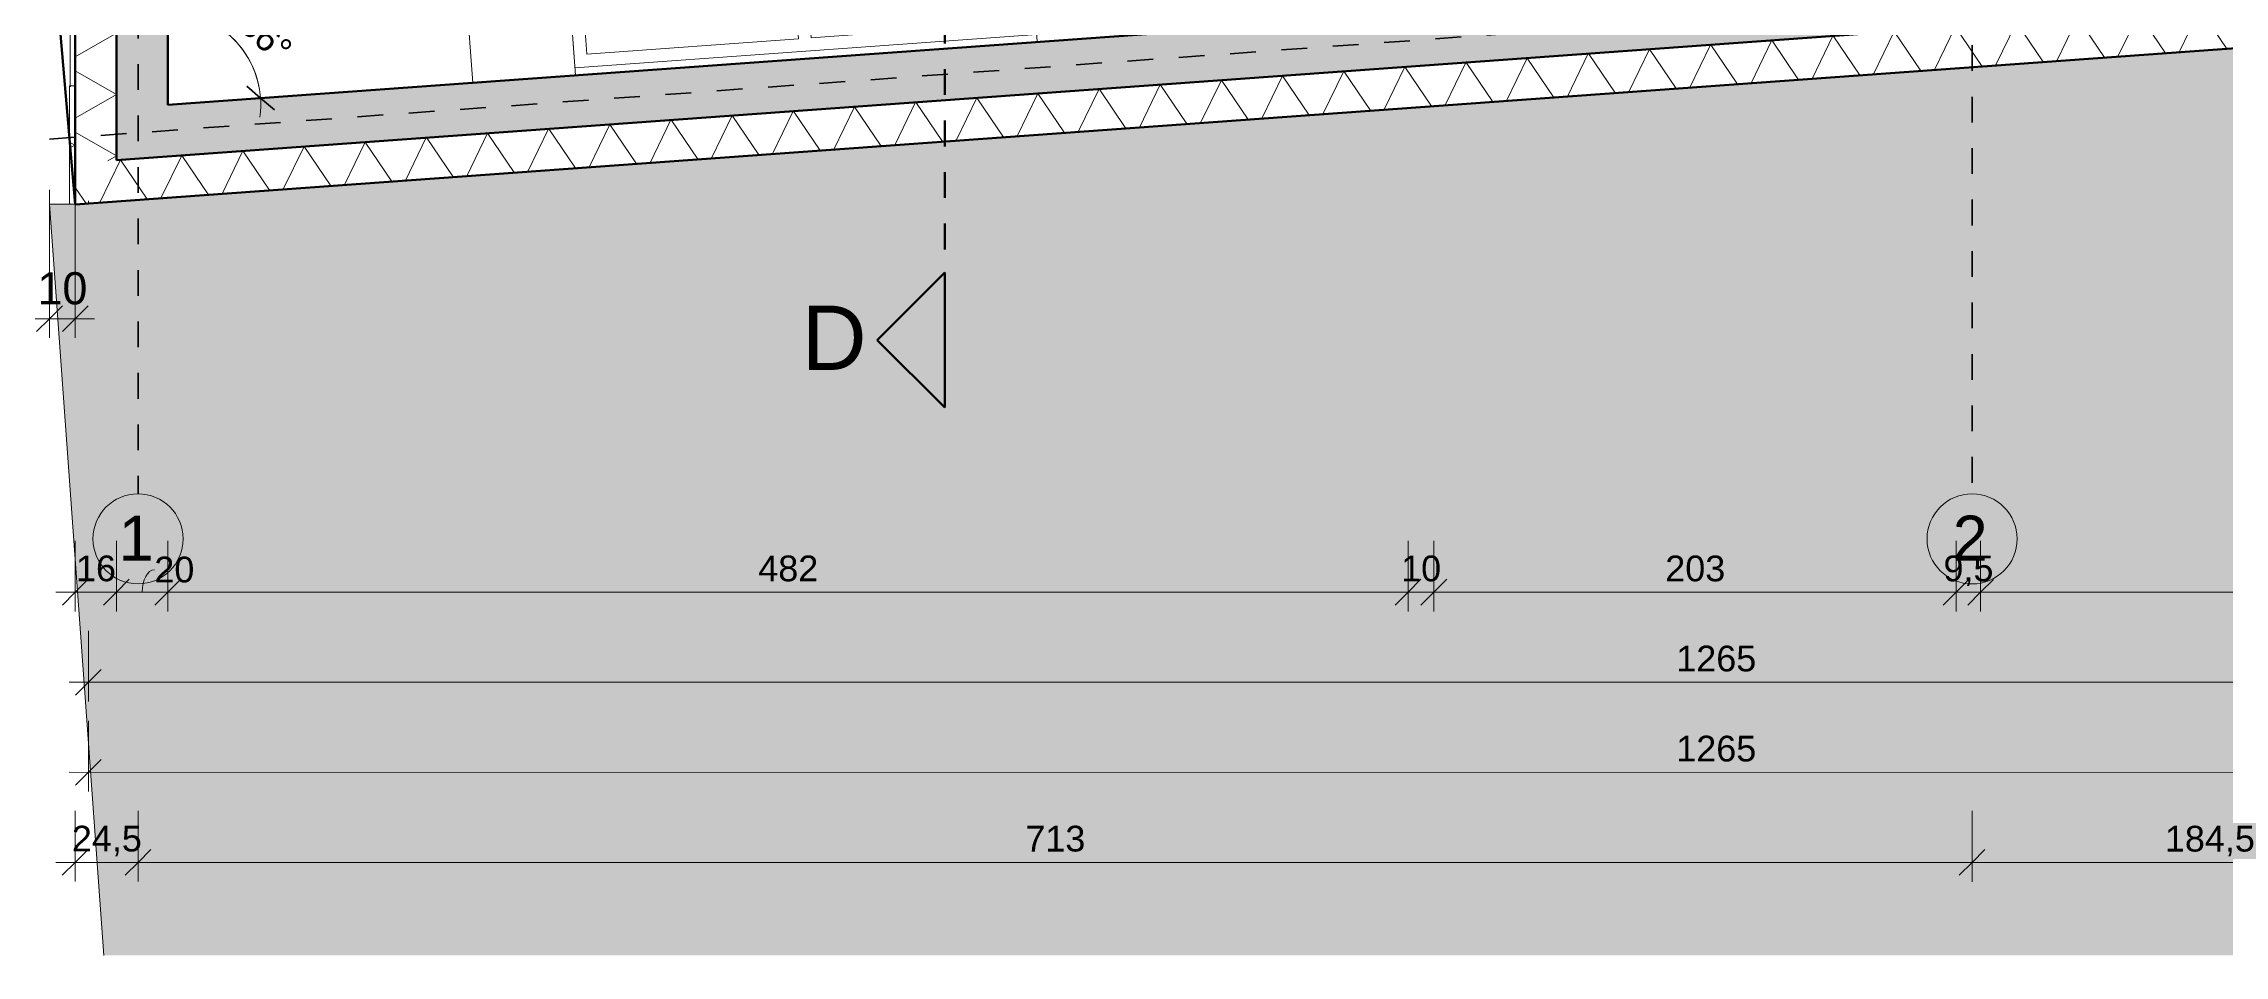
# Model space of a CAD drawing. Header units: metres. Extents: x -67.4 to -27.2, y 43.9 to 89.6.
# Drawn here: x -54.47 to -46, y 44.73 to 48.28 of the extents above; entities that cross this region are included whole.
import ezdxf

# ---------------------------------------------------------------- set-up
doc = ezdxf.new("R2010")
doc.units = ezdxf.units.M
doc.linetypes.add('Achse', pattern=[0.009, 0.005, -0.002, 0, -0.002])
doc.linetypes.add('Strich Punkt Mittel', pattern=[0.015875, 0.00635, -0.004763, 0, -0.004763])
for name, color, linetype, lineweight in [('A-DETL-GENF_', 92, 'Continuous', 13), ('A_2D', 7, 'Continuous', 13), ('A_Bemassung-50_', 4, 'Continuous', 9), ('A_Bemassung_', 4, 'Continuous', 9), ('A_Beschriftung_', 7, 'Continuous', 9), ('A_Grundstuecksgrenze', 5, 'Continuous', 70), ('A_Moebel', 6, 'Continuous', 13), ('A_Raeume_', 7, 'Continuous', 5), ('A_Raster_', 1, 'Continuous', 9), ('A_Waende', 7, 'Continuous', 13), ('G-ANNO-SYMB_', 111, 'Continuous', 9)]:
    doc.layers.add(name, color=color, linetype=linetype, lineweight=lineweight)
doc.styles.add('Arial_1', font='arial.ttf', dxfattribs={"height": 0.175})
doc.styles.add('Arial_4', font='arial.ttf', dxfattribs={"height": 0.125})
doc.styles.add('Arial_5', font='arial.ttf', dxfattribs={"height": 0.1})
doc.styles.add('Arial_8', font='arial.ttf', dxfattribs={"height": 0.25})
doc.dimstyles.new('WGA-Bemaßung', dxfattribs={"dimscale": 0.3048, "dimtxt": 0.102026, "dimasz": 0.328084, "dimexe": 0.246063, "dimexo": 0.0625, "dimgap": 0.04101, "dimtad": 1, "dimdec": 1, "dimlfac": 100, "dimrnd": 0.5, "dimdsep": 46, "dimtxsty": 'Arial_5', "dimblk1": 'OBLIQUE', "dimblk2": 'OBLIQUE', "dimsah": 1, "dimcen": 0.09, "dimdle": 0.246063, "dimazin": 2, "dimtfac": 1, "dimtdec": 4, "dimtix": 1, "dimtmove": 0, "dimatfit": 3, "dimfxl": 0.656168, "dimfxlon": 1, "dimtvp": 1, "dimtolj": 1, "dimtzin": 0, "dimarcsym": 2})
doc.dimstyles.new('WGA-Bemaßung_1', dxfattribs={"dimscale": 0.3048, "dimtxt": 0.102026, "dimasz": 0.328084, "dimexe": 0.246063, "dimexo": 0.246063, "dimgap": 0.04101, "dimtad": 1, "dimdec": 1, "dimlfac": 100, "dimrnd": 0.1, "dimdsep": 46, "dimtxsty": 'Arial_5', "dimblk1": 'OBLIQUE', "dimblk2": 'OBLIQUE', "dimsah": 1, "dimcen": 0.09, "dimdle": 0.246063, "dimazin": 2, "dimtfac": 1, "dimtdec": 4, "dimtix": 1, "dimtmove": 0, "dimatfit": 3, "dimfxl": 1, "dimtvp": 1, "dimtolj": 1, "dimtzin": 0, "dimarcsym": 2})
doc.dimstyles.new('WGA-Bemaßung_3', dxfattribs={"dimscale": 0.3048, "dimtxt": 0.102026, "dimasz": 0.328084, "dimexe": 0.246063, "dimexo": 0.0625, "dimgap": 0.04101, "dimtad": 1, "dimdec": 1, "dimlfac": 100, "dimrnd": 0.5, "dimdsep": 46, "dimtxsty": 'Arial_5', "dimblk1": 'OBLIQUE', "dimblk2": 'OBLIQUE', "dimsah": 1, "dimcen": 0.09, "dimdle": 0.246063, "dimazin": 2, "dimtfac": 1, "dimtdec": 4, "dimtix": 1, "dimtmove": 1, "dimatfit": 3, "dimfxl": 0.656168, "dimfxlon": 1, "dimtvp": 1, "dimtolj": 1, "dimtzin": 0, "dimarcsym": 2})
doc.dimstyles.new('zulässige_Gebäudehöhe', dxfattribs={"dimscale": 0.3048, "dimtxt": 0.127532, "dimasz": 0.328084, "dimexe": 0.246063, "dimexo": 0.0625, "dimgap": 0.04101, "dimtad": 1, "dimdec": 1, "dimlfac": 100, "dimrnd": 0.1, "dimdsep": 46, "dimtxsty": 'Arial_4', "dimblk1": 'OBLIQUE', "dimblk2": 'OBLIQUE', "dimsah": 1, "dimcen": 0.09, "dimdle": 0.246063, "dimazin": 2, "dimtfac": 1, "dimtdec": 4, "dimtix": 1, "dimtmove": 0, "dimatfit": 3, "dimfxl": 1.64042, "dimfxlon": 1, "dimtvp": 1, "dimtolj": 1, "dimtzin": 0, "dimarcsym": 2})
pattern_1 = [(45, (0, 0), (-0.08980256, 0.08980256), []), (45, (0.0898, 0), (-0.08980256, 0.08980256), [0.0635, -0.03175])]

# ---------------------------------------------------------------- blocks, each defined once
blk = doc.blocks.new('Moeb_Bett - Doppelbett 180x210-V53-263_PP_02OG_BT2')
at = {"layer": 'A_Moebel', "color": 8}
for p, q in [((-0.9, 1.05), (0.9, 1.05)), ((-0.9, -1.0489), (-0.9, 1.05)), ((0.9, 1.05), (0.9, -1.0489)), ((-0.025, 1), (-0.85, 1)), ((-0.85, 1), (-0.85, -0.27)), ((-0.025, -0.52), (-0.025, 1)), ((0.85, 1), (0.025, 1)), ((0.025, 1), (0.025, -0.52)), ((0.85, -0.27), (0.85, 1)), ((-0.6, -0.27), (-0.85, -0.27)), ((-0.85, -0.27), (-0.6, -0.52)), ((-0.6, -0.52), (-0.6, -0.27)), ((0.6, -0.27), (0.85, -0.27)), ((0.6, -0.52), (0.6, -0.27)), ((0.85, -0.27), (0.6, -0.52)), ((-0.025, -0.57), (-0.85, -0.57)), ((-0.85, -0.57), (-0.85, -0.97)), ((-0.85, -0.57), (0.85, -0.57)), ((-0.6, -0.52), (-0.025, -0.52)), ((-0.025, -0.97), (-0.025, -0.57)), ((0.025, -0.52), (0.6, -0.52)), ((0.85, -0.57), (0.025, -0.57)), ((0.025, -0.57), (0.025, -0.97)), ((0.85, -0.97), (0.85, -0.57)), ((-0.9, -0.65), (-1.3, -0.65)), ((-1.3, -0.65), (-1.3, -1.0489)), ((-1.3, -1.0489), (-1.3, -0.65)), ((-1.3, -0.65), (-0.9, -0.65)), ((-0.9, -1.0489), (-0.9, -0.65)), ((-0.9, -0.65), (-0.9, -1.0489)), ((1.3, -0.65), (0.9, -0.65)), ((0.9, -0.65), (0.9, -1.0489)), ((0.9, -1.0489), (0.9, -0.65)), ((0.9, -0.65), (1.3, -0.65)), ((1.3, -1.0489), (1.3, -0.65)), ((1.3, -0.65), (1.3, -1.0489)), ((-0.85, -0.97), (-0.025, -0.97)), ((0.025, -0.97), (0.85, -0.97)), ((-0.9, -1.02), (0.9, -1.02))]:
    blk.add_line(p, q, dxfattribs=at)
blk = doc.blocks.new('Family - ___-3180367-263_PP_02OG_BT2')
at = {"layer": 'A_Grundstuecksgrenze'}
for p, q in [((-20.9804, 98.8097), (-31.8179, 64.901)), ((-31.8179, 64.901), (-19.6942, 60.8437))]:
    blk.add_line(p, q, dxfattribs=at)
blk = doc.blocks.new('Dtai_Fluchtlinie_Grenzlinie - Dtai_Grenzlinie-5920249-263_PP_02OG_BT2')
at = {"layer": 'A-DETL-GENF_', "lineweight": 70}
blk.add_line((0.45, 0), (2.45, 0), dxfattribs=at)
blk = doc.blocks.new('Raster - BS_Achse-112124-263_PP_02OG_BT2')
at = {"layer": 'A_Beschriftung_'}
blk.add_circle((0, 0), 0.0035, dxfattribs=at)
blk = doc.blocks.new('DIMBLOCK10-263_PP_02OG_BT2')
at = {"layer": 'A_Bemassung-50_', "transparency": 16777216}
for p, q in [((-46.9771, 45.0947), (-46.9771, 45.2947)), ((-45.1313, 45.0947), (-45.1313, 45.2947)), ((-45.1313, 45.0947), (-46.9771, 45.0947)), ((-46.9771, 45.0947), (-46.9771, 45.0197)), ((-45.1313, 45.0947), (-45.1313, 45.0197))]:
    blk.add_line(p, q, dxfattribs=at)
at = {"layer": 'A_Bemassung-50_', "lineweight": 35, "transparency": 16777216}
for p, q in [((-46.9771, 45.0947), (-47.0271, 45.0448)), ((-46.9771, 45.0947), (-46.9271, 45.1447)), ((-45.1313, 45.0947), (-45.1813, 45.0447)), ((-45.1313, 45.0947), (-45.0813, 45.1447))]:
    blk.add_line(p, q, dxfattribs=at)
at = {"layer": 'A_Bemassung-50_', "color": 0, "transparency": 16777216, "insert": (-46.2277, 45.237), "char_height": 0.1, "width": 0.416266, "attachment_point": 1, "rotation": 359.99828, "line_spacing_factor": 0.941778, "style": 'Arial_5'}
blk.add_mtext('184,5', dxfattribs=at)
blk = doc.blocks.new('_Oblique')
at = {"color": 0, "linetype": 'ByBlock', "lineweight": -2}
blk.add_line((-0.5, -0.5), (0.5, 0.5), dxfattribs=at)
blk = doc.blocks.new('DIMBLOCK11-263_PP_02OG_BT2')
at = {"layer": 'A_Bemassung-50_', "transparency": 16777216}
for p, q in [((-54.1049, 45.095), (-54.1049, 45.295)), ((-46.9771, 45.0947), (-46.9771, 45.2947)), ((-46.9771, 45.0947), (-54.1049, 45.095)), ((-54.1049, 45.095), (-54.1049, 45.02)), ((-46.9771, 45.0947), (-46.9771, 45.0197))]:
    blk.add_line(p, q, dxfattribs=at)
at = {"layer": 'A_Bemassung-50_', "lineweight": 35, "transparency": 16777216}
for p, q in [((-54.1049, 45.095), (-54.1549, 45.045)), ((-54.1049, 45.095), (-54.0549, 45.145)), ((-46.9771, 45.0947), (-47.0271, 45.0448)), ((-46.9771, 45.0947), (-46.9271, 45.1447))]:
    blk.add_line(p, q, dxfattribs=at)
at = {"layer": 'A_Bemassung-50_', "color": 0, "transparency": 16777216, "insert": (-50.6564, 45.2372), "char_height": 0.1, "width": 0.276883, "attachment_point": 1, "rotation": 359.99828, "line_spacing_factor": 0.941778, "style": 'Arial_5'}
blk.add_mtext('713', dxfattribs=at)
blk = doc.blocks.new('DIMBLOCK12-263_PP_02OG_BT2')
at = {"layer": 'A_Bemassung-50_', "transparency": 16777216}
for p, q in [((-54.3491, 45.095), (-54.3491, 45.295)), ((-54.1049, 45.095), (-54.1049, 45.295)), ((-54.1049, 45.095), (-54.4241, 45.095)), ((-54.3491, 45.095), (-54.3491, 45.02)), ((-54.1049, 45.095), (-54.1049, 45.02))]:
    blk.add_line(p, q, dxfattribs=at)
at = {"layer": 'A_Bemassung-50_', "lineweight": 35, "transparency": 16777216}
for p, q in [((-54.3491, 45.095), (-54.3991, 45.045)), ((-54.3491, 45.095), (-54.2991, 45.145)), ((-54.1049, 45.095), (-54.1549, 45.045)), ((-54.1049, 45.095), (-54.0549, 45.145))]:
    blk.add_line(p, q, dxfattribs=at)
at = {"layer": 'A_Bemassung-50_', "color": 0, "transparency": 16777216, "insert": (-54.362, 45.2373), "char_height": 0.1, "width": 0.323972, "attachment_point": 1, "rotation": 359.99828, "line_spacing_factor": 0.941778, "style": 'Arial_5'}
blk.add_mtext('24,5', dxfattribs=at)
blk = doc.blocks.new('DIMBLOCK14-263_PP_02OG_BT2')
at = {"layer": 'A_Bemassung-50_', "transparency": 16777216}
for p, q in [((-54.2979, 45.445), (-54.2979, 45.645)), ((-41.6479, 45.4446), (-41.6479, 45.6446)), ((-41.6479, 45.4446), (-54.3729, 45.445)), ((-54.2979, 45.445), (-54.2979, 45.37)), ((-41.6479, 45.4446), (-41.6479, 45.3696))]:
    blk.add_line(p, q, dxfattribs=at)
at = {"layer": 'A_Bemassung-50_', "lineweight": 35, "transparency": 16777216}
for p, q in [((-54.2979, 45.445), (-54.3479, 45.395)), ((-54.2979, 45.445), (-54.2479, 45.495)), ((-41.6479, 45.4446), (-41.6979, 45.3946)), ((-41.6479, 45.4446), (-41.5979, 45.4946))]:
    blk.add_line(p, q, dxfattribs=at)
at = {"layer": 'A_Bemassung-50_', "color": 0, "transparency": 16777216, "insert": (-48.1267, 45.5871), "char_height": 0.1, "width": 0.369177, "attachment_point": 1, "rotation": 359.99828, "line_spacing_factor": 0.941778, "style": 'Arial_5'}
blk.add_mtext('1265', dxfattribs=at)
blk = doc.blocks.new('DIMBLOCK33-263_PP_02OG_BT2')
at = {"layer": 'A_Bemassung-50_', "transparency": 16777216}
for p, q in [((-54.449, 47.2076), (-54.449, 47.7076)), ((-54.349, 47.2076), (-54.349, 47.7076)), ((-54.274, 47.2076), (-54.524, 47.2076)), ((-54.449, 47.2076), (-54.449, 47.1326)), ((-54.349, 47.2076), (-54.349, 47.1326))]:
    blk.add_line(p, q, dxfattribs=at)
at = {"layer": 'A_Bemassung-50_', "lineweight": 35, "transparency": 16777216}
for p, q in [((-54.449, 47.2076), (-54.499, 47.1576)), ((-54.449, 47.2076), (-54.399, 47.2576)), ((-54.349, 47.2076), (-54.399, 47.1576)), ((-54.349, 47.2076), (-54.299, 47.2576))]:
    blk.add_line(p, q, dxfattribs=at)
at = {"layer": 'A_Bemassung-50_', "color": 0, "transparency": 16777216, "insert": (-54.4959, 47.3883), "char_height": 0.125, "width": 0.232617, "attachment_point": 1, "rotation": 359.99828, "line_spacing_factor": 0.941778, "style": 'Arial_4'}
blk.add_mtext('10', dxfattribs=at)
blk = doc.blocks.new('DIMBLOCK34-263_PP_02OG_BT2')
at = {"layer": 'A_Bemassung-50_', "lineweight": 35, "transparency": 16777216}
for p, q in [((-53.989, 48.4002), (-54.039, 48.3502)), ((-53.989, 48.4002), (-53.939, 48.4502)), ((-53.6286, 48.0649), (-53.6821, 48.1112)), ((-53.6286, 48.0649), (-53.5751, 48.0186))]:
    blk.add_line(p, q, dxfattribs=at)
at = {"layer": 'A_Bemassung-50_', "transparency": 16777216}
for p, q in [((-53.989, 48.4002), (-53.989, 48.4752)), ((-53.989, 48.4002), (-53.989, 48.3252)), ((-53.6286, 48.0649), (-53.7034, 48.0595)), ((-53.6286, 48.0649), (-53.5538, 48.0703)), ((-53.6286, 48.0649), (-53.6286, 48.0649))]:
    blk.add_line(p, q, dxfattribs=at)
for start, end in [(352.24408, 101.89109), (4.13689, 89.99828)]:
    blk.add_arc((-53.989, 48.0388), 0.3613, start, end, dxfattribs=at)
at = {"layer": 'A_Bemassung-50_', "color": 0, "transparency": 16777216, "insert": (-53.7936, 48.545), "char_height": 0.1, "width": 0.484074, "attachment_point": 1, "rotation": 317.06759, "line_spacing_factor": 0.941778, "style": 'Arial_5'}
blk.add_mtext('85,86°', dxfattribs=at)
blk = doc.blocks.new('DIMBLOCK38-263_PP_02OG_BT2')
at = {"layer": 'A_Bemassung-50_', "transparency": 16777216}
for p, q in [((-54.2979, 45.795), (-54.2979, 45.995)), ((-41.6479, 45.7946), (-41.6479, 45.9946)), ((-41.6479, 45.7946), (-54.3729, 45.795)), ((-54.2979, 45.795), (-54.2979, 45.72)), ((-41.6479, 45.7946), (-41.6479, 45.7196))]:
    blk.add_line(p, q, dxfattribs=at)
at = {"layer": 'A_Bemassung-50_', "lineweight": 35, "transparency": 16777216}
for p, q in [((-54.2979, 45.795), (-54.3479, 45.745)), ((-54.2979, 45.795), (-54.2479, 45.845)), ((-41.6479, 45.7946), (-41.6979, 45.7446)), ((-41.6479, 45.7946), (-41.5979, 45.8446))]:
    blk.add_line(p, q, dxfattribs=at)
at = {"layer": 'A_Bemassung-50_', "color": 0, "transparency": 16777216, "insert": (-48.1267, 45.9371), "char_height": 0.1, "width": 0.369177, "attachment_point": 1, "rotation": 359.99828, "line_spacing_factor": 0.941778, "style": 'Arial_5'}
blk.add_mtext('1265', dxfattribs=at)
blk = doc.blocks.new('DIMBLOCK67-263_PP_02OG_BT2')
at = {"layer": 'A_Bemassung-50_', "transparency": 16777216}
for p, q in [((-46.9442, 46.1447), (-46.9442, 46.3447)), ((-40.2189, 46.1445), (-40.2189, 46.3445)), ((-40.2189, 46.1445), (-46.9442, 46.1447)), ((-46.9442, 46.1447), (-46.9442, 46.0697)), ((-40.2189, 46.1445), (-40.2189, 46.0695))]:
    blk.add_line(p, q, dxfattribs=at)
at = {"layer": 'A_Bemassung-50_', "lineweight": 35, "transparency": 16777216}
for p, q in [((-46.9442, 46.1447), (-46.8942, 46.1947)), ((-40.2189, 46.1445), (-40.1689, 46.1945)), ((-46.9442, 46.1447), (-46.9942, 46.0947)), ((-40.2189, 46.1445), (-40.2689, 46.0945))]:
    blk.add_line(p, q, dxfattribs=at)
at = {"layer": 'A_Bemassung-50_', "color": 0, "transparency": 16777216, "insert": (-43.755, 46.287), "char_height": 0.1, "width": 0.416266, "attachment_point": 1, "rotation": 359.99828, "line_spacing_factor": 0.941778, "style": 'Arial_5'}
blk.add_mtext('672,5', dxfattribs=at)
blk = doc.blocks.new('DIMBLOCK68-263_PP_02OG_BT2')
at = {"layer": 'A_Bemassung-50_', "transparency": 16777216}
for p, q in [((-47.0392, 46.1448), (-47.0392, 46.3448)), ((-46.9442, 46.1447), (-46.9442, 46.3447)), ((-46.9442, 46.1447), (-47.0392, 46.1448)), ((-47.0392, 46.1448), (-47.0392, 46.0698)), ((-46.9442, 46.1447), (-46.9442, 46.0697))]:
    blk.add_line(p, q, dxfattribs=at)
at = {"layer": 'A_Bemassung-50_', "lineweight": 35, "transparency": 16777216}
for p, q in [((-47.0392, 46.1448), (-46.9892, 46.1947)), ((-46.9442, 46.1447), (-46.8942, 46.1947)), ((-47.0392, 46.1448), (-47.0892, 46.0948)), ((-46.9442, 46.1447), (-46.9942, 46.0947))]:
    blk.add_line(p, q, dxfattribs=at)
at = {"layer": 'A_Bemassung-50_', "color": 0, "transparency": 16777216, "insert": (-47.0882, 46.2871), "char_height": 0.1, "width": 0.231677, "attachment_point": 1, "rotation": 359.99828, "line_spacing_factor": 0.941778, "style": 'Arial_5'}
blk.add_mtext('9,5', dxfattribs=at)
blk = doc.blocks.new('DIMBLOCK69-263_PP_02OG_BT2')
at = {"layer": 'A_Bemassung-50_', "transparency": 16777216}
for p, q in [((-49.069, 46.1448), (-49.069, 46.3448)), ((-47.0392, 46.1448), (-47.0392, 46.3448)), ((-47.0392, 46.1448), (-49.069, 46.1448)), ((-49.069, 46.1448), (-49.069, 46.0698)), ((-47.0392, 46.1448), (-47.0392, 46.0698))]:
    blk.add_line(p, q, dxfattribs=at)
at = {"layer": 'A_Bemassung-50_', "lineweight": 35, "transparency": 16777216}
for p, q in [((-49.069, 46.1448), (-49.019, 46.1948)), ((-47.0392, 46.1448), (-46.9892, 46.1947)), ((-49.069, 46.1448), (-49.119, 46.0948)), ((-47.0392, 46.1448), (-47.0892, 46.0948))]:
    blk.add_line(p, q, dxfattribs=at)
at = {"layer": 'A_Bemassung-50_', "color": 0, "transparency": 16777216, "insert": (-48.1695, 46.2871), "char_height": 0.1, "width": 0.276883, "attachment_point": 1, "rotation": 359.99828, "line_spacing_factor": 0.941778, "style": 'Arial_5'}
blk.add_mtext('203', dxfattribs=at)
blk = doc.blocks.new('DIMBLOCK70-263_PP_02OG_BT2')
at = {"layer": 'A_Bemassung-50_', "transparency": 16777216}
for p, q in [((-49.169, 46.1448), (-49.169, 46.3448)), ((-49.069, 46.1448), (-49.069, 46.3448)), ((-49.069, 46.1448), (-49.169, 46.1448)), ((-49.169, 46.1448), (-49.169, 46.0698)), ((-49.069, 46.1448), (-49.069, 46.0698))]:
    blk.add_line(p, q, dxfattribs=at)
at = {"layer": 'A_Bemassung-50_', "lineweight": 35, "transparency": 16777216}
for p, q in [((-49.169, 46.1448), (-49.119, 46.1948)), ((-49.069, 46.1448), (-49.019, 46.1948)), ((-49.169, 46.1448), (-49.219, 46.0948)), ((-49.069, 46.1448), (-49.119, 46.0948))]:
    blk.add_line(p, q, dxfattribs=at)
at = {"layer": 'A_Bemassung-50_', "color": 0, "transparency": 16777216, "insert": (-49.196, 46.2871), "char_height": 0.1, "width": 0.184588, "attachment_point": 1, "rotation": 359.99828, "line_spacing_factor": 0.941778, "style": 'Arial_5'}
blk.add_mtext('10', dxfattribs=at)
blk = doc.blocks.new('DIMBLOCK71-263_PP_02OG_BT2')
at = {"layer": 'A_Bemassung-50_', "transparency": 16777216}
for p, q in [((-53.989, 46.145), (-53.989, 46.345)), ((-49.169, 46.1448), (-49.169, 46.3448)), ((-49.169, 46.1448), (-53.989, 46.145)), ((-53.989, 46.145), (-53.989, 46.07)), ((-49.169, 46.1448), (-49.169, 46.0698))]:
    blk.add_line(p, q, dxfattribs=at)
at = {"layer": 'A_Bemassung-50_', "lineweight": 35, "transparency": 16777216}
for p, q in [((-53.989, 46.145), (-53.939, 46.195)), ((-49.169, 46.1448), (-49.119, 46.1948)), ((-53.989, 46.145), (-54.039, 46.095)), ((-49.169, 46.1448), (-49.219, 46.0948))]:
    blk.add_line(p, q, dxfattribs=at)
at = {"layer": 'A_Bemassung-50_', "color": 0, "transparency": 16777216, "insert": (-51.6944, 46.2872), "char_height": 0.1, "width": 0.276883, "attachment_point": 1, "rotation": 359.99828, "line_spacing_factor": 0.941778, "style": 'Arial_5'}
blk.add_mtext('482', dxfattribs=at)
blk = doc.blocks.new('DIMBLOCK72-263_PP_02OG_BT2')
at = {"layer": 'A_Bemassung-50_', "transparency": 16777216}
for p, q in [((-54.189, 46.145), (-54.189, 46.345)), ((-53.989, 46.145), (-53.989, 46.345)), ((-53.989, 46.145), (-54.189, 46.145)), ((-54.189, 46.145), (-54.189, 46.07)), ((-53.989, 46.145), (-53.989, 46.07))]:
    blk.add_line(p, q, dxfattribs=at)
at = {"layer": 'A_Bemassung-50_', "lineweight": 35, "transparency": 16777216}
for p, q in [((-54.189, 46.145), (-54.139, 46.195)), ((-53.989, 46.145), (-53.939, 46.195)), ((-54.189, 46.145), (-54.239, 46.095)), ((-53.989, 46.145), (-54.039, 46.095))]:
    blk.add_line(p, q, dxfattribs=at)
at = {"layer": 'A_Bemassung-50_', "transparency": 16777216}
blk.add_ellipse((-54.0414, 46.145), major_axis=(0, 0.0865), ratio=0.550389, start_param=0, end_param=1.570796, dxfattribs=at)
at = {"layer": 'A_Bemassung-50_', "color": 0, "transparency": 16777216, "insert": (-54.0414, 46.2828), "char_height": 0.1, "width": 0.184588, "attachment_point": 1, "rotation": 359.99828, "line_spacing_factor": 0.941778, "style": 'Arial_5'}
blk.add_mtext('20', dxfattribs=at)
blk = doc.blocks.new('DIMBLOCK73-263_PP_02OG_BT2')
at = {"layer": 'A_Bemassung-50_', "transparency": 16777216}
for p, q in [((-54.349, 46.145), (-54.349, 46.345)), ((-54.189, 46.145), (-54.189, 46.345)), ((-54.189, 46.145), (-54.424, 46.145)), ((-54.349, 46.145), (-54.349, 46.07)), ((-54.189, 46.145), (-54.189, 46.07))]:
    blk.add_line(p, q, dxfattribs=at)
at = {"layer": 'A_Bemassung-50_', "lineweight": 35, "transparency": 16777216}
for p, q in [((-54.349, 46.145), (-54.299, 46.195)), ((-54.189, 46.145), (-54.139, 46.195)), ((-54.349, 46.145), (-54.399, 46.095)), ((-54.189, 46.145), (-54.239, 46.095))]:
    blk.add_line(p, q, dxfattribs=at)
at = {"layer": 'A_Bemassung-50_', "color": 0, "transparency": 16777216, "insert": (-54.346, 46.2873), "char_height": 0.1, "width": 0.184588, "attachment_point": 1, "rotation": 359.99828, "line_spacing_factor": 0.941778, "style": 'Arial_5'}
blk.add_mtext('16', dxfattribs=at)
blk = doc.blocks.new('Schnitt - 100_Gebaeudeschnitt-1261489-263_PP_02OG_BT2')
at = {"layer": 'G-ANNO-SYMB_'}
blk.add_hatch(color=256, dxfattribs=at).paths.add_polyline_path([(-0.00829, 0), (-0.00305, 0.00525), (0.0022, 0)])
at = {"layer": 'G-ANNO-SYMB_', "lineweight": 70}
for p, q in [((-0.00305, 0.00525), (-0.00829, 0)), ((0.0022, 0), (-0.00305, 0.00525)), ((-0.00829, 0), (0.0022, 0))]:
    blk.add_line(p, q, dxfattribs=at)

msp = doc.modelspace()

# ---------------------------------------------------------------- hatches: boundary and pattern name
at = {"layer": 'A-DETL-GENF_'}
msp.add_hatch(color=253, dxfattribs=at).paths.add_polyline_path([(-41.6362, 44.7336), (-32.3013, 44.7336), (-32.3013, 52.5466), (-33.0402, 52.2443), (-41.5978, 48.5741), (-54.349, 47.6519), (-54.449, 47.6519), (-54.2379, 44.7336), (-41.6841, 44.7336)])
at = {"layer": 'A_Waende', "lineweight": 5}
h = msp.add_hatch(dxfattribs=at)
h.set_pattern_fill('FP_4', color=250, style=0, pattern_type=2)
h.set_pattern_definition(pattern_1)
h.paths.add_polyline_path([(-54.189, 47.8239), (-54.189, 47.8239), (-53.989, 47.8383), (-53.989, 48.6388), (-54.189, 48.6388), (-54.189, 48.2888)])
h.paths.add_polyline_path([(-53.9889, 49.8388), (-53.9889, 52.8313), (-54.1888, 52.8313), (-54.1888, 49.8388), (-53.989, 49.8388)])
h.paths.add_polyline_path([(-53.9888, 52.9663), (-53.9889, 53.2188), (-54.1888, 53.2188), (-54.1888, 52.9663), (-53.9889, 52.9663)])
h.paths.add_polyline_path([(-54.0888, 52.8988), (-54.1888, 52.9663), (-54.1888, 52.8313), (-54.1453, 52.8607)])
h.paths.add_polyline_path([(-53.9888, 52.8313), (-53.9889, 52.9663), (-54.0888, 52.8988), (-53.9889, 52.8314)])
h.paths.add_polyline_path([(-53.9888, 54.4188), (-53.9887, 58.7688), (-54.1887, 58.7688), (-54.1887, 54.4188), (-53.9888, 54.4188)])
h.paths.add_polyline_path([(-53.9887, 59.9688), (-53.9886, 59.9688), (-53.9887, 60.1288), (-54.1886, 60.1288), (-54.1885, 59.9688), (-54.0291, 59.9688)])
h.paths.add_polyline_path([(-53.9886, 60.3288), (-53.9886, 60.3288), (-53.9888, 60.3787), (-54.1886, 60.3787), (-54.1885, 60.3288), (-53.9887, 60.3288)])
h = msp.add_hatch(dxfattribs=at)
h.set_pattern_fill('FP_4', color=250, style=0, pattern_type=2)
h.set_pattern_definition(pattern_1)
h.paths.add_polyline_path([(-53.989, 47.8383), (-41.6362, 48.7318), (-41.6841, 48.9288), (-53.989, 48.0388), (-53.989, 47.8439)])
h = msp.add_hatch(dxfattribs=at)
h.set_pattern_fill('FP_2', color=250, angle=-157.36, style=0, pattern_type=2)
h.set_pattern_definition([(184.137, (-47.9932, 48.2723), (0.0148886, -0.205842), []), (244.137, (-47.9932, 48.2723), (0.1857, -0.090023), []), (304.137, (-47.9932, 48.2723), (0.1708203, 0.115815), [])])
h.paths.add_polyline_path([(-54.349, 47.6519), (-41.5978, 48.5741), (-41.6362, 48.7318), (-54.349, 47.8123), (-54.349, 47.6519)])
h = msp.add_hatch(dxfattribs=at)
h.set_pattern_fill('FP_132', color=250, angle=202.64, style=0, pattern_type=2)
h.set_pattern_definition([(89.998, (-54.18923, 48.79334), (-0.20637, 7e-06), []), (149.998, (-54.18923, 48.79334), (-0.10319, -0.17872), []), (209.998, (-54.18923, 48.79334), (0.10318, -0.178725), [])])
h.paths.add_polyline_path([(-54.349, 47.8123), (-54.189, 47.8239), (-54.189, 48.7138), (-54.349, 48.7138), (-54.349, 47.8239)])
h = msp.add_hatch(dxfattribs=at)
h.set_pattern_fill('FP_144', color=250, angle=202.64, style=0, pattern_type=2)
h.set_pattern_definition([(90, (-54.35083, 47.8819), (-0.20638, -8e-15), []), (150, (-54.35083, 47.8819), (-0.10318, -0.17872), []), (210, (-54.35083, 47.8819), (0.10319, -0.17872), [])])
h.paths.add_polyline_path([(-54.3706, 47.6519), (-54.3506, 47.6519), (-54.3506, 48.1119), (-54.3706, 48.1119), (-54.3706, 47.6519)])

# ---------------------------------------------------------------- linework, layer by layer
at = {"layer": 'A_2D'}
for p, q in [((-41.5978, 48.5741), (-54.349, 47.6519)), ((-54.349, 47.6519), (-54.449, 47.6519)), ((-54.449, 47.6519), (-54.2379, 44.7336))]:
    msp.add_line(p, q, dxfattribs=at)
at = {"layer": 'A_2D', "lineweight": 5}
for p, q in [((-54.189, 47.8239), (-54.189, 48.0139)), ((-54.189, 47.8239), (-54.189, 48.0139)), ((-54.2978, 47.6551), (-54.2978, 47.6651))]:
    msp.add_line(p, q, dxfattribs=at)
at = {"layer": 'A_2D', "lineweight": 18}
msp.add_line((-54.449, 47.6519), (-54.2379, 44.7336), dxfattribs=at)
at = {"layer": 'A_Raeume_', "flags": 128}
msp.add_lwpolyline([(-53.989, 48.0388), (-49.169, 48.3875), (-49.169, 48.4412), (-49.1689, 51.0619), (-49.2813, 51.0619), (-49.2813, 51.4738), (-50.444, 51.4739), (-53.9889, 51.474)], close=True, dxfattribs=at)
at = {"layer": 'A_Raster_', "linetype": 'Strich Punkt Mittel', "lineweight": 35}
for p, q in [((-46.9759, 85.8702), (-46.9771, 46.5269)), ((-54.1037, 84.1967), (-54.1049, 46.5271)), ((-56.2438, 47.7755), (-37.1299, 49.158))]:
    msp.add_line(p, q, dxfattribs=at)
at = {"layer": 'A_Waende'}
for p, q in [((-54.369, 48.1119), (-54.3685, 64.3117)), ((-54.349, 48.0799), (-54.3506, 48.0799))]:
    msp.add_line(p, q, dxfattribs=at)
at = {"layer": 'A_Waende', "color": 250, "lineweight": 5}
for p, q in [((-54.349, 48.7138), (-54.349, 47.6519)), ((-54.349, 47.6519), (-41.5978, 48.5741)), ((-54.3506, 48.1119), (-54.3706, 48.1119)), ((-54.3706, 48.1119), (-54.3706, 47.6519)), ((-54.3506, 47.6519), (-54.3506, 48.1119)), ((-54.3706, 47.6519), (-54.3506, 47.6519))]:
    msp.add_line(p, q, dxfattribs=at)
at = {"layer": 'A_Waende', "color": 10, "lineweight": 50}
for p, q in [((-54.189, 47.8239), (-41.6362, 48.7318)), ((-54.189, 48.6388), (-54.189, 47.8239)), ((-53.989, 48.0388), (-53.989, 48.6388)), ((-48.1941, 48.458), (-53.989, 48.0388))]:
    msp.add_line(p, q, dxfattribs=at)
at = {"layer": 'G-ANNO-SYMB_', "linetype": 'Achse', "lineweight": 70}
msp.add_line((-50.9697, 47.277), (-50.9686, 85.3042), dxfattribs=at)

# ---------------------------------------------------------------- block references
at = {"layer": 'A-DETL-GENF_', "rotation": 89.99827587845456}
msp.add_blockref('Dtai_Fluchtlinie_Grenzlinie - Dtai_Grenzlinie-5920249-263_PP_02OG_BT2', (-54.349, 47.2019), dxfattribs=at)
at = {"layer": 'A_Beschriftung_', "xscale": 49.99999999999998, "yscale": 49.99999999999998, "zscale": 49.99999999999998, "rotation": 179.9982758785824}
for p in [(-54.1049, 46.3521), (-46.9771, 46.3519)]:
    msp.add_blockref('Raster - BS_Achse-112124-263_PP_02OG_BT2', p, dxfattribs=at)
at = {"layer": 'A_Grundstuecksgrenze', "rotation": 22.64000000000043}
msp.add_blockref('Family - ___-3180367-263_PP_02OG_BT2', (0, 0), dxfattribs=at)
at = {"layer": 'A_Moebel', "color": 8, "rotation": 4.136894528454247}
msp.add_blockref('Moeb_Bett - Doppelbett 180x210-V53-263_PP_02OG_BT2', (-51.5833, 49.2645), dxfattribs=at)
at = {"layer": 'G-ANNO-SYMB_', "xscale": 49.99999999999998, "yscale": 49.99999999999998, "zscale": 49.99999999999998, "rotation": 89.99827587845492}
msp.add_blockref('Schnitt - 100_Gebaeudeschnitt-1261489-263_PP_02OG_BT2', (-50.9697, 47.277), dxfattribs=at)

# ---------------------------------------------------------------- texts
at = {"layer": 'A_Beschriftung_', "char_height": 0.175, "width": 0.168354, "attachment_point": 1, "style": 'Arial_1'}
for s, insert in [('2', (-47.0524, 46.4423)), ('1', (-54.1802, 46.4425))]:
    msp.add_mtext(s, dxfattribs=dict(at, insert=insert))
at = {"layer": 'G-ANNO-SYMB_', "insert": (-51.5256, 47.2585), "char_height": 0.25, "width": 0.30865, "attachment_point": 1, "style": 'Arial_8'}
msp.add_mtext('D', dxfattribs=at)

# ---------------------------------------------------------------- dimensions: what is measured, and where the dimension line sits
at = {"layer": 'A_Bemassung_'}
dim = msp.add_angular_dim_3p(base=(-53.6851, 48.2343), center=(-53.989, 48.0388), p1=(-53.479, 48.0757), p2=(-53.989, 48.5502), dimstyle='WGA-Bemaßung_1', override={"dimpost": '<>', "dimfxl": 0.696542}, dxfattribs=at)
dim.commit()
dim.dimension.update_dxf_attribs({"geometry": 'DIMBLOCK34-263_PP_02OG_BT2', "text_midpoint": (-53.6996, 48.3499)})
for base, p1, p2, dimstyle, override, picture, middle in [((-54.449, 47.2076), (-54.349, 47.7076), (-54.449, 47.7076), 'zulässige_Gebäudehöhe', {"dimpost": '<>', "dimfxl": 0.1}, 'DIMBLOCK33-263_PP_02OG_BT2', (-54.399, 47.2839)), ((-54.349, 46.145), (-54.189, 46.345), (-54.349, 46.345), 'WGA-Bemaßung', {"dimpost": '<>', "dimfxl": 0.16}, 'DIMBLOCK73-263_PP_02OG_BT2', (-54.269, 46.2085)), ((-53.989, 46.145), (-49.169, 46.3448), (-53.989, 46.345), 'WGA-Bemaßung', {"dimpost": '<>', "dimfxl": 4.82}, 'DIMBLOCK71-263_PP_02OG_BT2', (-51.579, 46.2084)), ((-49.169, 46.1448), (-49.069, 46.3448), (-49.169, 46.3448), 'WGA-Bemaßung', {"dimpost": '<>', "dimfxl": 0.1}, 'DIMBLOCK70-263_PP_02OG_BT2', (-49.119, 46.2084)), ((-49.069, 46.1448), (-47.0392, 46.3448), (-49.069, 46.3448), 'WGA-Bemaßung', {"dimpost": '<>', "dimfxl": 2.02988}, 'DIMBLOCK69-263_PP_02OG_BT2', (-48.0541, 46.2084)), ((-47.0392, 46.1448), (-46.9442, 46.3447), (-47.0392, 46.3448), 'WGA-Bemaßung', {"dimpost": '<>', "dimfxl": 0.095}, 'DIMBLOCK68-263_PP_02OG_BT2', (-46.9917, 46.2083)), ((-46.9442, 46.1447), (-40.2189, 46.3445), (-46.9442, 46.3447), 'WGA-Bemaßung', {"dimpost": '<>', "dimfxl": 6.725242}, 'DIMBLOCK67-263_PP_02OG_BT2', (-43.5815, 46.2082)), ((-54.2979, 45.795), (-41.6479, 45.9946), (-54.2979, 45.995), 'WGA-Bemaßung', {"dimpost": '<>', "dimfxl": 12.65}, 'DIMBLOCK38-263_PP_02OG_BT2', (-47.9729, 45.8583)), ((-54.2979, 45.445), (-41.6479, 45.6446), (-54.2979, 45.645), 'WGA-Bemaßung', {"dimpost": '<>', "dimfxl": 12.65}, 'DIMBLOCK14-263_PP_02OG_BT2', (-47.9729, 45.5083)), ((-54.3491, 45.095), (-54.1049, 45.295), (-54.3491, 45.295), 'WGA-Bemaßung', {"dimpost": '<>', "dimfxl": 0.244176}, 'DIMBLOCK12-263_PP_02OG_BT2', (-54.227, 45.1585)), ((-54.1049, 45.095), (-46.9771, 45.2947), (-54.1049, 45.295), 'WGA-Bemaßung', {"dimpost": '<>', "dimfxl": 7.127768}, 'DIMBLOCK11-263_PP_02OG_BT2', (-50.541, 45.1584)), ((-46.9771, 45.0947), (-45.1313, 45.2947), (-46.9771, 45.2947), 'WGA-Bemaßung', {"dimpost": '<>', "dimfxl": 1.845804}, 'DIMBLOCK10-263_PP_02OG_BT2', (-46.0542, 45.1583))]:
    dim = msp.add_linear_dim(base=base, p1=p1, p2=p2, angle=359.99828, dimstyle=dimstyle, override=override, dxfattribs=at)
    dim.commit()
    dim.dimension.update_dxf_attribs({"geometry": picture, "text_midpoint": middle})
dim = msp.add_linear_dim(base=(-54.189, 46.145), p1=(-53.989, 46.345), p2=(-54.189, 46.345), angle=359.99828, dimstyle='WGA-Bemaßung_3', override={"dimpost": '<>', "dimfxl": 0.2}, dxfattribs=at)
dim.commit()
dim.dimension.update_dxf_attribs({"geometry": 'DIMBLOCK72-263_PP_02OG_BT2', "text_midpoint": (-53.9491, 46.2161), "dimtype": 160})

doc.saveas('drawing.dxf')
